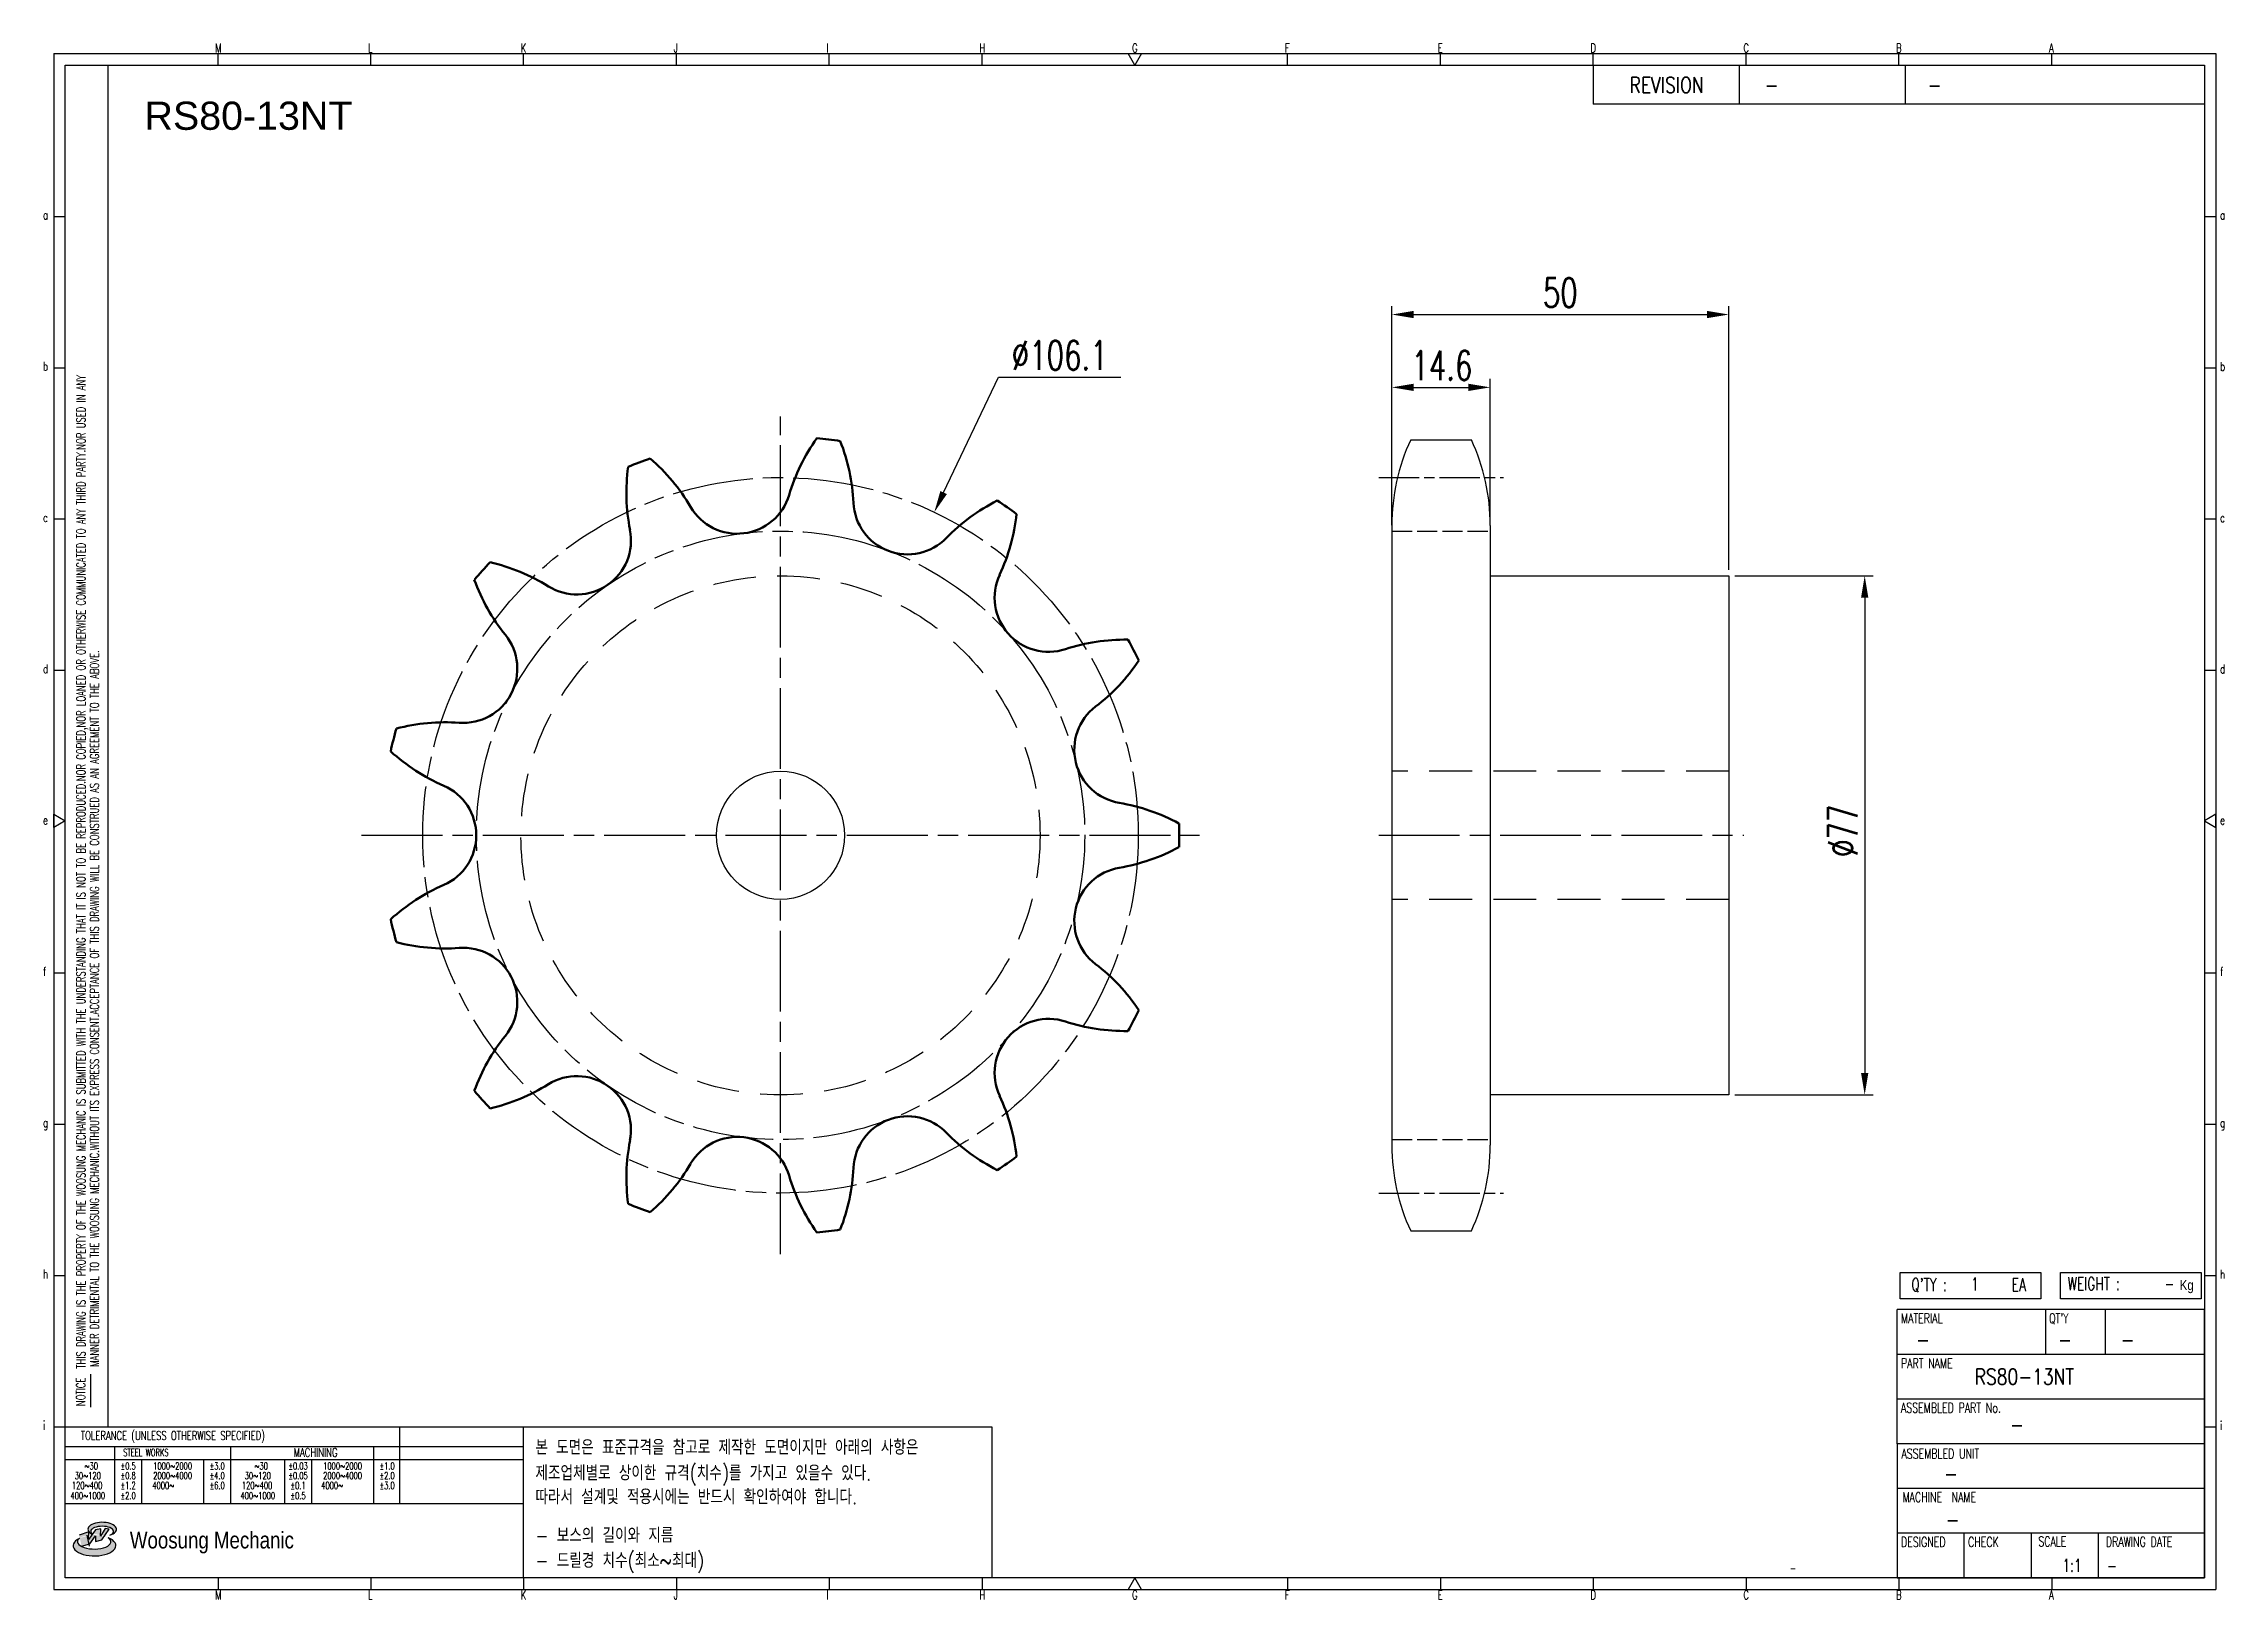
# Model space of a CAD drawing. Header units: millimetres. Extents: x 24007 to 24331, y 30 to 261.
import ezdxf
from ezdxf.enums import TextEntityAlignment as Align

# ---------------------------------------------------------------- set-up
doc = ezdxf.new("R2010")
doc.units = ezdxf.units.MM
for name, pattern in [('AM_ISO02W050', [7.5, 6, -1.5]), ('AM_ISO02W050x2', [3.75, 3, -0.75]), ('AM_ISO08W050', [18, 12, -1.5, 3, -1.5]), ('AM_ISO08W050x2', [9, 6, -0.75, 1.5, -0.75]), ('HIDDEN', [9.525, 6.35, -3.175])]:
    doc.linetypes.add(name, pattern=pattern)
for name, color, linetype, lineweight in [('AM_0N', 7, 'Continuous', 50), ('AM_3N', 6, 'AM_ISO02W050', 25), ('AM_7', 4, 'AM_ISO08W050', 25)]:
    doc.layers.add(name, color=color, linetype=linetype, lineweight=lineweight)
for name, color, linetype in [('HL', 2, 'HIDDEN'), ('S-DIM', 7, 'Continuous'), ('TITLE', 7, 'Continuous'), ('도면레이아웃', 7, 'Continuous')]:
    doc.layers.add(name, color=color, linetype=linetype)
doc.styles.add('HAN', font='ROMANS.shx', dxfattribs={"width": 0.7, "bigfont": 'whgtxt.shx'})
doc.styles.add('HKD_ST2', font='romans.shx', dxfattribs={"width": 0.7, "height": 4, "bigfont": '@extfont2.shx'})
doc.styles.add('HSG', font='SIMPLEX.shx', dxfattribs={"width": 0.7, "bigfont": 'HSG.shx'})
doc.styles.add('ROMANS', font='romans.shx', dxfattribs={"width": 0.7, "bigfont": 'whgtxt.shx'})
doc.styles.add('SLDTEXTSTYLE4', font='arial.ttf', dxfattribs={"width": 0.8})
doc.styles.get("Standard").update_dxf_attribs({"font": 'arial.ttf'})
doc.dimstyles.new('APP8', dxfattribs={"dimscale": 1.8, "dimtxt": 2.4, "dimasz": 1.8, "dimexe": 0.7, "dimexo": 0.5, "dimgap": 0.6, "dimtad": 1, "dimtoh": 1, "dimdec": 1, "dimrnd": 0.01, "dimzin": 9, "dimdsep": 46, "dimtxsty": 'HSG', "dimcen": 0, "dimclrd": 1, "dimclre": 1, "dimclrt": 256, "dimazin": 2, "dimtp": 1, "dimtm": 1, "dimtfac": 0.5, "dimtdec": 1, "dimtofl": 0, "dimtmove": 0, "dimatfit": 3, "dimfxl": 0, "dimtvp": 1, "dimtolj": 2, "dimlwd": -1, "dimlwe": -1, "dimarcsym": 0})

# ---------------------------------------------------------------- blocks, each defined once
blk = doc.blocks.new('SUYWSHJH')
at = {"layer": '도면레이아웃'}
h = blk.add_hatch(color=10, dxfattribs=at)
h.paths.add_polyline_path([(1.544, 35.177), (1.554, 34.966), (1.779, 35.034), (2.054, 35.422), (1.908, 35.446), (1.728, 35.167), (1.741, 35.439), (1.547, 35.405), (1.292, 35.041), (1.295, 35.33), (0.943, 35.208), (1.03, 34.8), (1.336, 34.885)])
edge = h.paths.add_edge_path()
edge.add_ellipse((1.795, 35.421), major_axis=(-0.53, 0), ratio=0.487785, start_angle=122.36065, end_angle=403.39574)
edge.add_line((1.411, 35.244), (1.419, 35.261))
edge.add_ellipse((1.798, 35.344), major_axis=(-0.423, 0), ratio=0.444396, start_angle=131.58977, end_angle=386.19408, ccw=False)
edge = h.paths.add_edge_path()
edge.add_ellipse((1.512, 34.815), major_axis=(-0.793, 0), ratio=0.480113, start_angle=314.67633, end_angle=590.85213)
edge.add_ellipse((1.501, 34.958), major_axis=(-0.62, 0), ratio=0.43311, start_angle=331.7024, end_angle=574.42495, ccw=False)
for p, q in [((0, 90.118), (80.15, 90.118)), ((0, 90.118), (0, 33.191)), ((6.089, 89.693), (6.089, 90.118)), ((11.753, 89.693), (11.753, 90.118)), ((17.418, 89.693), (17.418, 90.118)), ((23.082, 89.693), (23.082, 90.118)), ((28.746, 89.693), (28.746, 90.118)), ((34.411, 89.693), (34.411, 90.118)), ((45.739, 89.693), (45.739, 90.118)), ((51.404, 89.693), (51.404, 90.118)), ((57.068, 89.693), (57.068, 90.118)), ((62.732, 89.693), (62.732, 90.118)), ((68.397, 89.693), (68.397, 90.118)), ((74.061, 89.693), (74.061, 90.118)), ((80.15, 90.118), (80.15, 33.191)), ((0, 84.085), (0.425, 84.085)), ((79.725, 84.085), (80.15, 84.085)), ((0, 78.478), (0.425, 78.478)), ((79.725, 78.478), (80.15, 78.478)), ((0, 72.87), (0.425, 72.87)), ((79.725, 72.87), (80.15, 72.87)), ((0, 67.262), (0.425, 67.262)), ((79.725, 67.262), (80.15, 67.262)), ((0, 56.047), (0.425, 56.047)), ((79.725, 56.047), (80.15, 56.047)), ((0, 50.439), (0.425, 50.439)), ((79.725, 50.439), (80.15, 50.439)), ((0, 44.832), (0.425, 44.832)), ((79.725, 44.832), (80.15, 44.832)), ((1.377, 39.947), (1.377, 41.174)), ((0, 39.224), (0.425, 39.224)), ((79.725, 39.224), (80.15, 39.224)), ((0, 33.191), (80.15, 33.191)), ((6.089, 33.616), (6.089, 33.191)), ((11.753, 33.616), (11.753, 33.191)), ((17.418, 33.616), (17.418, 33.191)), ((23.082, 33.616), (23.082, 33.191)), ((28.746, 33.616), (28.746, 33.191)), ((34.411, 33.616), (34.411, 33.191)), ((45.739, 33.616), (45.739, 33.191)), ((51.404, 33.616), (51.404, 33.191)), ((57.068, 33.616), (57.068, 33.191)), ((62.732, 33.616), (62.732, 33.191)), ((68.397, 33.616), (68.397, 33.191)), ((74.061, 33.616), (74.061, 33.191))]:
    blk.add_line(p, q)
at = {"color": 2}
for p, q in [((2.017, 39.224), (2.017, 89.693)), ((0.425, 39.224), (17.418, 39.224)), ((12.816, 39.224), (12.816, 36.382)), ((17.418, 33.616), (17.418, 39.224)), ((0.425, 38.487), (17.418, 38.487)), ((0.425, 38.012), (17.418, 38.012)), ((2.257, 38.487), (2.257, 36.382)), ((3.257, 38.012), (3.257, 36.382)), ((5.557, 38.012), (5.557, 36.382)), ((6.557, 38.5), (6.557, 36.382)), ((8.557, 38.012), (8.557, 36.382)), ((9.557, 38.026), (9.557, 36.382)), ((11.857, 38.487), (11.857, 36.382)), ((0.425, 36.382), (17.418, 36.382))]:
    blk.add_line(p, q, dxfattribs=at)
at = {"color": 6, "ltscale": 0.5}
for p, q in [((57.068, 89.693), (57.068, 88.246)), ((62.47, 89.693), (62.47, 88.246)), ((68.635, 89.693), (68.635, 88.246)), ((79.725, 88.246), (57.068, 88.246)), ((68.336, 38.59), (68.336, 43.563)), ((79.725, 43.563), (68.336, 43.563)), ((73.827, 43.563), (73.827, 41.905)), ((76.037, 43.563), (76.037, 41.905)), ((79.725, 38.59), (79.725, 43.563)), ((79.725, 41.905), (68.336, 41.905)), ((79.725, 40.248), (68.336, 40.248)), ((68.336, 38.59), (68.336, 33.616)), ((79.725, 38.59), (68.336, 38.59)), ((79.725, 33.616), (79.725, 38.59)), ((79.725, 36.932), (68.336, 36.932)), ((79.725, 35.274), (68.336, 35.274)), ((70.822, 33.616), (70.822, 35.274)), ((73.309, 33.616), (73.309, 35.274)), ((75.796, 33.616), (75.796, 35.274)), ((68.336, 33.616), (79.725, 33.616))]:
    blk.add_line(p, q, dxfattribs=at)
for points in [[(40.075, 89.693), (39.83, 90.118), (40.32, 90.118)], [(0.425, 89.693), (79.725, 89.693), (79.725, 33.616), (0.425, 33.616)], [(0.425, 61.679), (0, 61.433), (0, 61.924)], [(79.725, 61.679), (80.15, 61.433), (80.15, 61.924)], [(40.075, 33.616), (39.83, 33.191), (40.32, 33.191)]]:
    blk.add_lwpolyline(points, close=True)
at = {"layer": 'TITLE', "color": 20}
for p, q in [((68.449, 43.961), (68.449, 44.936)), ((68.449, 44.936), (73.654, 44.936)), ((73.654, 44.936), (73.654, 43.961)), ((74.39, 43.961), (74.39, 44.936)), ((74.39, 44.936), (79.595, 44.936)), ((79.595, 44.936), (79.595, 43.961)), ((73.654, 43.961), (68.449, 43.961)), ((79.595, 43.961), (74.39, 43.961))]:
    blk.add_line(p, q, dxfattribs=at)
at = {"layer": '도면레이아웃'}
for p, q in [((1.295, 35.33), (0.943, 35.208)), ((1.03, 34.8), (1.336, 34.885)), ((1.224, 35.208), (1.311, 34.8)), ((1.224, 35.208), (1.224, 35.208)), ((1.547, 35.405), (1.292, 35.041)), ((1.292, 35.041), (1.295, 35.33)), ((1.336, 34.885), (1.544, 35.177)), ((1.419, 35.261), (1.411, 35.244)), ((1.544, 35.177), (1.554, 34.966)), ((1.741, 35.439), (1.547, 35.405)), ((1.554, 34.966), (1.779, 35.034)), ((1.908, 35.446), (1.728, 35.167)), ((1.728, 35.167), (1.741, 35.439)), ((1.779, 35.034), (2.054, 35.422)), ((2.054, 35.422), (1.908, 35.446))]:
    blk.add_line(p, q, dxfattribs=at)
for centre, major_axis, ratio, start_param, end_param in [((1.795, 35.421), (-0.53, 0), 0.487785, 2.135596, 7.040584), ((1.512, 34.815), (-0.793, 0), 0.480113, 5.492138, 10.312315), ((1.501, 34.958), (-0.62, 0), 0.43311, 5.789299, 10.025607), ((1.798, 35.344), (-0.423, 0), 0.444396, 2.296675, 6.740358)]:
    blk.add_ellipse(centre, major_axis=major_axis, ratio=ratio, start_param=start_param, end_param=end_param, dxfattribs=at)
at = {"color": 4, "style": 'HKD_ST2', "width": 0.7}
for s, p in [('M', (5.988, 90.164)), ('L', (11.652, 90.164)), ('K', (17.316, 90.164)), ('J', (22.981, 90.164)), ('I', (28.645, 90.164)), ('H', (34.309, 90.164)), ('G', (39.974, 90.164)), ('F', (45.638, 90.164)), ('E', (51.302, 90.164)), ('D', (56.967, 90.164)), ('C', (62.631, 90.164)), ('B', (68.295, 90.164)), ('A', (73.96, 90.164)), ('a', (-0.395, 83.976)), ('a', (80.305, 83.97)), ('b', (-0.395, 78.368)), ('b', (80.305, 78.362)), ('c', (-0.395, 72.76)), ('c', (80.305, 72.754)), ('d', (-0.395, 67.153)), ('d', (80.305, 67.147)), ('e', (-0.395, 61.545)), ('e', (80.305, 61.539)), ('f', (-0.395, 55.937)), ('f', (80.305, 55.931)), ('g', (-0.395, 50.33)), ('g', (80.305, 50.324)), ('h', (-0.395, 44.722)), ('h', (80.305, 44.716)), ('i', (-0.395, 39.114)), ('i', (80.305, 39.108)), ('M', (5.988, 32.824)), ('L', (11.652, 32.824)), ('K', (17.316, 32.824)), ('J', (22.981, 32.824)), ('I', (28.645, 32.824)), ('H', (34.309, 32.824)), ('G', (39.974, 32.824)), ('F', (45.638, 32.824)), ('E', (51.302, 32.824)), ('D', (56.967, 32.824)), ('C', (62.631, 32.824)), ('B', (68.295, 32.824)), ('A', (73.96, 32.824))]:
    blk.add_text(s, height=0.326, dxfattribs=at).set_placement(p)
for s, height, style, width, p in [('REVISION', 0.5806, 'HAN', 0.8, (58.415, 88.664)), ('-', 0.581, 'HAN', 0.8, (63.426, 88.664)), ('-', 0.581, 'HAN', 0.8, (69.468, 88.664)), ("Q'TY : ", 0.4746, 'HKD_ST2', 0.7, (68.857, 44.253)), ('1', 0.475, 'HKD_ST2', 0.7, (71.071, 44.275)), ('EA', 0.4746, 'HKD_ST2', 0.7, (72.578, 44.253)), ('WEIGHT : ', 0.4746, 'HKD_ST2', 0.7, (74.65, 44.286)), ('-', 0.581, 'HAN', 0.8, (69.029, 42.157)), ('-', 0.581, 'HAN', 0.8, (74.289, 42.157)), ('-', 0.581, 'HAN', 0.8, (76.623, 42.157)), ('-', 0.581, 'HAN', 0.8, (72.515, 39.013)), ('-', 0.581, 'HAN', 0.8, (70.067, 37.189)), ('-', 0.581, 'HAN', 0.8, (70.126, 35.48)), ('1:1', 0.4746, 'HKD_ST2', 0.7, (74.458, 33.848)), ('-', 0.475, 'HKD_ST2', 0.7, (76.112, 33.837))]:
    blk.add_text(s, height=height, dxfattribs=dict(style=style, width=width)).set_placement(p)
at = {"color": 6, "style": 'HKD_ST2', "width": 0.7}
for s, p in [(' THIS DRAWING IS THE PROPERTY OF THE WOOSUNG MECHANIC IS SUBMITTED WITH THE UNDERSTANDING THAT IT IS NOT TO BE REPRODUCED.NOR COPIED,NOR LOANED OR OTHERWISE COMMUNICATED TO ANY THIRD PARTY.NOR USED IN ANY', (1.173, 41.217)), ('MANNER DETRIMENTAL TO THE WOOSUNG MECHANIC.WITHOUT ITS EXPRESS CONSENT.ACCEPTANCE OF THIS DRAWING WILL BE CONSTRUED AS AN AGREEMENT TO THE ABOVE.', (1.672, 41.447))]:
    blk.add_text(s, height=0.326266, rotation=90, dxfattribs=at).set_placement(p)
at = {"style": 'HKD_ST2', "width": 0.7}
blk.add_text('-', height=0.475, dxfattribs=at).set_placement((78.613, 44.286), align=Align.RIGHT)
at = {"color": 4, "style": 'HKD_ST2', "width": 0.7}
for s, height, p in [('MATERIAL', 0.3651, (68.474, 43.425)), ("QT'Y", 0.3651, (73.965, 43.425)), ('PART NAME', 0.3651, (68.474, 41.756)), ('ASSEMBLED PART No.', 0.36511, (68.474, 40.109)), ('ASSEMBLED UNIT', 0.36511, (68.49, 38.408)), ('MACHINE  NAME', 0.36511, (68.532, 36.794)), ('DESIGNED', 0.3651, (68.474, 35.136)), ('CHECK', 0.3651, (70.961, 35.136)), ('SCALE', 0.3651, (73.566, 35.153)), ('DRAWING DATE', 0.36511, (76.071, 35.141))]:
    blk.add_text(s, height=height, dxfattribs=at).set_placement(p, align=Align.TOP_LEFT)
at = {"style": 'HKD_ST2', "width": 0.7}
blk.add_text('NOTICE', height=0.3263, rotation=90, dxfattribs=at).set_placement((1.163, 39.988))
for s, height, style, width, p in [('TOLERANCE (UNLESS OTHERWISE SPECIFIED)', 0.32627, 'HKD_ST2', 0.7, (4.417, 38.896)), ('-', 0.326, 'ROMANS', 0.65, (64.469, 33.975))]:
    blk.add_text(s, height=height, dxfattribs=dict(style=style, width=width)).set_placement(p, align=Align.MIDDLE_CENTER)
at = {"color": 4, "style": 'HKD_ST2', "width": 0.7}
for s, height, p in [('STEEL WORKS', 0.26101, (3.416, 38.268)), ('MACHINING', 0.3263, (9.707, 38.27)), ('%%P0.5', 0.261, (2.757, 37.762)), ('%%P0.8', 0.261, (2.757, 37.411)), ('%%P3.0', 0.261, (6.057, 37.762)), ('%%P4.0', 0.261, (6.057, 37.411)), ('%%P0.03', 0.261, (9.057, 37.762)), ('%%P0.05', 0.261, (9.057, 37.411)), ('%%P1.0', 0.261, (12.357, 37.762)), ('%%P2.0', 0.261, (12.357, 37.411)), ('%%P1.2', 0.261, (2.757, 37.045)), ('%%P2.0', 0.261, (2.757, 36.67)), ('%%P6.0', 0.261, (6.057, 37.045)), ('%%P0.1', 0.261, (9.057, 37.045)), ('%%P0.5', 0.261, (9.057, 36.67)), ('%%P3.0', 0.261, (12.357, 37.045))]:
    blk.add_text(s, height=height, dxfattribs=at).set_placement(p, align=Align.MIDDLE)
for s, height, p in [('30%%126120', 0.261, (1.263, 37.411)), ('%%12630', 0.261, (1.389, 37.762)), ('2000%%1264000', 0.26101, (4.407, 37.411)), ('1000%%1262000', 0.26101, (4.407, 37.762)), ('30%%126120', 0.261, (7.563, 37.411)), ('%%12630', 0.261, (7.689, 37.762)), ('2000%%1264000', 0.26101, (10.707, 37.411)), ('1000%%1262000', 0.26101, (10.707, 37.762)), ('400%%1261000', 0.26101, (1.263, 36.67)), ('120%%126400', 0.26101, (1.237, 37.045)), ('4000%%126', 0.261, (4.061, 37.045)), ('400%%1261000', 0.26101, (7.563, 36.67)), ('120%%126400', 0.26101, (7.537, 37.045)), ('4000%%126', 0.261, (10.321, 37.045))]:
    blk.add_text(s, height=height, dxfattribs=at).set_placement(p, align=Align.MIDDLE_CENTER)
at = {"color": 1, "style": 'SLDTEXTSTYLE4', "width": 0.8}
blk.add_text('Woosung Mechanic', height=0.61957, dxfattribs=at).set_placement((2.822, 34.711))
at = {"layer": 'TITLE', "width": 0.8}
blk.add_text('Kg', height=0.3789, dxfattribs=at).set_placement((78.807, 44.286))
blk = doc.blocks.new('*D8')
at = {"layer": 'Defpoints', "color": 0, "transparency": 16777216}
for p in [(24257.18, 182.02), (24257.18, 105.02), (24277.33, 105.02)]:
    blk.add_point(p, dxfattribs=at)
at = {"layer": 'S-DIM', "color": 1, "transparency": 16777216}
for p, q in [((24258.08, 182.02), (24278.59, 182.02)), ((24277.33, 178.78), (24277.33, 108.26)), ((24258.08, 105.02), (24278.59, 105.02))]:
    blk.add_line(p, q, dxfattribs=at)
for points in [[(24276.79, 178.78), (24277.87, 178.78), (24277.33, 182.02)], [(24276.79, 108.26), (24277.87, 108.26), (24277.33, 105.02)]]:
    blk.add_solid(points, dxfattribs=at)
at = {"layer": 'S-DIM', "transparency": 16777216, "insert": (24274.09, 144.19), "char_height": 4.32, "attachment_point": 5, "rotation": 90, "style": 'HSG'}
blk.add_mtext('\\A2;%%c77', dxfattribs=at)
blk = doc.blocks.new('*D3')
at = {"layer": 'Defpoints', "color": 0, "transparency": 16777216}
for p in [(24221.78, 209.97), (24207.18, 188.65), (24221.78, 188.65)]:
    blk.add_point(p, dxfattribs=at)
at = {"layer": 'S-DIM', "color": 1, "transparency": 16777216}
for p, q in [((24207.18, 189.55), (24207.18, 211.23)), ((24221.78, 189.55), (24221.78, 211.23)), ((24210.42, 209.97), (24218.54, 209.97))]:
    blk.add_line(p, q, dxfattribs=at)
for points in [[(24210.42, 210.51), (24210.42, 209.43), (24207.18, 209.97)], [(24218.54, 210.51), (24218.54, 209.43), (24221.78, 209.97)]]:
    blk.add_solid(points, dxfattribs=at)
at = {"layer": 'S-DIM', "transparency": 16777216, "insert": (24214.61, 213.21), "char_height": 4.32, "attachment_point": 5, "style": 'HSG'}
blk.add_mtext('\\A2;14.6', dxfattribs=at)
blk = doc.blocks.new('*D4')
at = {"layer": 'Defpoints', "color": 0, "transparency": 16777216}
for p in [(24257.18, 220.77), (24207.18, 188.65), (24257.18, 182.02)]:
    blk.add_point(p, dxfattribs=at)
at = {"layer": 'S-DIM', "color": 1, "transparency": 16777216}
for p, q in [((24207.18, 189.55), (24207.18, 222.03)), ((24210.42, 220.77), (24253.94, 220.77)), ((24257.18, 182.92), (24257.18, 222.03))]:
    blk.add_line(p, q, dxfattribs=at)
for points in [[(24210.42, 221.31), (24210.42, 220.23), (24207.18, 220.77)], [(24253.94, 221.31), (24253.94, 220.23), (24257.18, 220.77)]]:
    blk.add_solid(points, dxfattribs=at)
at = {"layer": 'S-DIM', "transparency": 16777216, "insert": (24232.18, 224.01), "char_height": 4.32, "attachment_point": 5, "style": 'HSG'}
blk.add_mtext('\\A2;50', dxfattribs=at)

msp = doc.modelspace()

# ---------------------------------------------------------------- linework, layer by layer
for p, q in [((24209.99, 202.2), (24218.98, 202.2)), ((24207.18, 189.5), (24207.18, 97.54)), ((24221.78, 189.5), (24221.78, 97.54)), ((24221.78, 182.02), (24257.18, 182.02)), ((24257.18, 182.02), (24257.18, 105.02)), ((24257.18, 105.02), (24221.78, 105.02)), ((24209.99, 84.84), (24218.98, 84.84))]:
    msp.add_line(p, q)
at = {"color": 4}
msp.add_lwpolyline([(24078.39, 55.8), (24147.87, 55.8), (24147.87, 33.36), (24078.39, 33.36)], close=True, dxfattribs=at)
msp.add_circle((24116.5, 143.52), 9.5)
for centre, start, end in [((24237.38, 189.5), 155.132, 180), ((24191.58, 189.5), 0, 24.868), ((24237.38, 97.54), 180, 204.868), ((24191.58, 97.54), 335.132, 0)]:
    msp.add_arc(centre, 30.2, start, end)
at = {"layer": 'AM_0N'}
for centre, radius, start, end in [((24145.18, 185.86), 28.58, 144.5957, 163.4615), ((24116.5, 143.52), 59.15, 81.3771, 84.7767), ((24098.78, 191.49), 28.58, 2.6923, 21.5582), ((24122.22, 194.34), 28.58, 172.288, 191.1538), ((24116.5, 143.52), 59.15, 109.0695, 112.469), ((24078.51, 177.77), 28.58, 30.3846, 49.2505), ((24110.09, 196.28), 8.02, 210.3846, 343.4615), ((24135.34, 193.21), 8.02, 182.6923, 315.7692), ((24161.57, 167.68), 28.58, 116.9034, 135.7692), ((24116.5, 143.52), 59.15, 53.6848, 57.0844), ((24123.1, 194.23), 28.58, 335, 353.8658), ((24086.3, 187.26), 8.02, 238.0769, 11.1538), ((24116.5, 143.52), 59.15, 136.7618, 140.1613), ((24097.94, 191.18), 28.58, 199.9803, 218.8462), ((24066.95, 156.19), 28.58, 58.0769, 76.9428), ((24156.28, 178.76), 8.02, 155, 288.0769), ((24069.44, 168.22), 8.02, 265.7692, 38.8462), ((24167.63, 143.97), 28.58, 89.2111, 108.0769), ((24116.5, 143.52), 59.15, 25.9925, 29.3921), ((24145.91, 185.35), 28.58, 307.3077, 326.1735), ((24168.1, 156.24), 8.02, 127.3077, 260.3846), ((24116.5, 143.52), 59.15, 164.4541, 167.8536), ((24066.74, 131.71), 28.58, 85.7692, 104.6351), ((24077.92, 177.1), 28.58, 227.6726, 246.5385), ((24063.35, 143.52), 8.02, 293.4615, 66.5385), ((24161.98, 120.15), 28.58, 61.5188, 80.3846), ((24116.5, 143.52), 59.15, 358.3002, 1.6998), ((24161.98, 166.89), 28.58, 279.6154, 298.4812), ((24077.92, 109.94), 28.58, 113.4615, 132.3274), ((24168.1, 130.8), 8.02, 99.6154, 232.6923), ((24116.5, 143.52), 59.15, 192.1464, 195.5459), ((24066.74, 155.32), 28.58, 255.3649, 274.2308), ((24069.44, 118.82), 8.02, 321.1538, 94.2308), ((24145.91, 101.69), 28.58, 33.8265, 52.6923), ((24116.5, 143.52), 59.15, 330.6079, 334.0075), ((24097.94, 95.86), 28.58, 141.1538, 160.0197), ((24156.28, 108.28), 8.02, 71.9231, 205), ((24167.63, 143.07), 28.58, 251.9231, 270.7889), ((24086.3, 99.78), 8.02, 348.8462, 121.9231), ((24116.5, 143.52), 59.15, 219.8387, 223.2382), ((24066.95, 130.85), 28.58, 283.0572, 301.9231), ((24123.1, 92.81), 28.58, 6.1342, 25), ((24135.34, 93.83), 8.02, 44.2308, 177.3077), ((24122.22, 92.7), 28.58, 168.8462, 187.712), ((24110.09, 90.76), 8.02, 16.5385, 149.6154), ((24161.57, 119.36), 28.58, 224.2308, 243.0966), ((24078.51, 109.27), 28.58, 310.7495, 329.6154), ((24098.78, 95.55), 28.58, 338.4418, 357.3077), ((24116.5, 143.52), 59.15, 302.9156, 306.3152), ((24145.18, 101.18), 28.58, 196.5385, 215.4043), ((24116.5, 143.52), 59.15, 247.531, 250.9305), ((24116.5, 143.52), 59.15, 275.2233, 278.6229)]:
    msp.add_arc(centre, radius, start, end, dxfattribs=at)
at = {"layer": 'AM_3N', "linetype": 'AM_ISO02W050x2'}
for p, q in [((24207.18, 188.65), (24221.78, 188.65)), ((24207.18, 98.39), (24221.78, 98.39))]:
    msp.add_line(p, q, dxfattribs=at)
at = {"layer": 'AM_7', "linetype": 'AM_ISO08W050x2', "ltscale": 2}
for p, q in [((24116.5, 81.37), (24116.5, 205.67)), ((24054.35, 143.52), (24178.64, 143.52)), ((24205.24, 143.52), (24259.4, 143.52))]:
    msp.add_line(p, q, dxfattribs=at)
at = {"layer": 'AM_7', "linetype": 'AM_ISO08W050x2'}
for p, q in [((24205.24, 196.59), (24223.73, 196.59)), ((24205.24, 90.45), (24223.73, 90.45))]:
    msp.add_line(p, q, dxfattribs=at)
at = {"layer": 'AM_7', "linetype": 'AM_ISO08W050x2', "ltscale": 2}
for radius in [53.07, 45.13]:
    msp.add_circle((24116.5, 143.52), radius, dxfattribs=at)
at = {"layer": 'HL', "linetype": 'HIDDEN'}
for p, q in [((24257.18, 153.02), (24207.18, 153.02)), ((24257.18, 134.02), (24207.18, 134.02))]:
    msp.add_line(p, q, dxfattribs=at)
msp.add_circle((24116.5, 143.52), 38.5, dxfattribs=at)

# ---------------------------------------------------------------- block references
at = {"xscale": 4.001836980422727, "yscale": 4.001836980422727, "zscale": 4.001836980422727}
msp.add_blockref('SUYWSHJH', (24008.69, -101.17), dxfattribs=at)

# ---------------------------------------------------------------- texts
at = {"color": 2}
msp.add_text('RS80-13NT', height=4.181, dxfattribs=at).set_placement((24022.16, 248.17))
at = {"style": 'HAN', "width": 0.8}
msp.add_text('RS80-13NT', height=2.323, dxfattribs=at).set_placement((24293.65, 62.05))
at = {"color": 4, "style": 'HAN', "width": 0.8}
for s, p in [('본 도면은 표준규격을 참고로 제작한 도면이지만 아래의 사항은', (24080.14, 51.64)), ('제조업체별로 상이한 규격(치수)를 가지고 있을수 있다.', (24080.14, 47.83)), ('따라서 설계및 적용시에는 반드시 확인하여야 합니다.', (24080.14, 44.29)), ('- 보스의 길이와 지름', (24080.14, 38.59)), ('- 드릴경 치수(최소~최대)', (24080.14, 34.85))]:
    msp.add_text(s, height=2.1985, dxfattribs=at).set_placement(p)

# ---------------------------------------------------------------- dimensions: what is measured, and where the dimension line sits
at = {"layer": 'S-DIM'}
dim = msp.add_linear_dim(base=(24257.18, 220.77), p1=(24207.18, 188.65), p2=(24257.18, 182.02), dimstyle='APP8', dxfattribs=at)
dim.commit()
dim.dimension.update_dxf_attribs({"geometry": '*D4', "text_midpoint": (24232.18, 224.01)})
dim = msp.add_linear_dim(base=(24221.78, 209.97), p1=(24207.18, 188.65), p2=(24221.78, 188.65), dimstyle='APP8', dxfattribs=at)
dim.commit()
dim.dimension.update_dxf_attribs({"geometry": '*D3', "text_midpoint": (24214.61, 209.97), "dimtype": 128})
msp.add_diameter_dim(center=(24116.5, 143.52), radius=53.07, location=(24148.85, 211.49), dimstyle='APP8', dxfattribs=at).render()
dim = msp.add_linear_dim(base=(24277.33, 105.02), p1=(24257.18, 182.02), p2=(24257.18, 105.02), angle=90, text='%%c<>', dimstyle='APP8', dxfattribs=at)
dim.commit()
dim.dimension.update_dxf_attribs({"geometry": '*D8', "text_midpoint": (24277.33, 144.19), "dimtype": 160})

doc.saveas('drawing.dxf')
